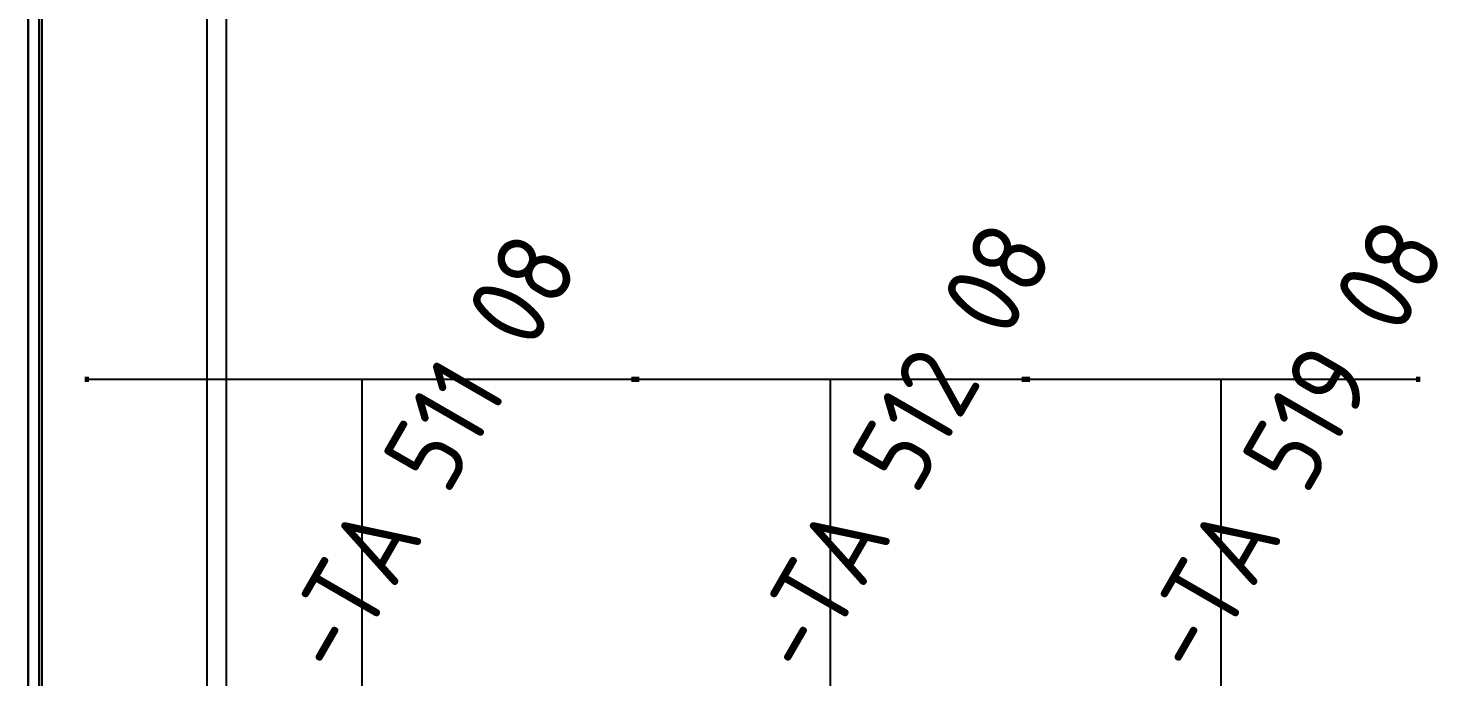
# Model space of a CAD drawing. Header units: millimetres. Extents: x 37984 to 70752, y 14140 to 37584.
# Drawn here: x 39093.7 to 39454.9, y 15523.4 to 15689.5 of the extents above; entities that cross this region are included whole.
import ezdxf
from ezdxf.enums import TextEntityAlignment as Align

# ---------------------------------------------------------------- set-up
doc = ezdxf.new("R2010")
doc.units = ezdxf.units.MM
doc.layers.add('! NO PLOT !', color=7, linetype='Continuous', true_color=0xff75dd, plot=False)
doc.layers.add('000-PI-Oprema', color=30, linetype='Continuous', lineweight=5)
doc.layers.add('000-PI-ORMAR', color=2, linetype='Continuous')
doc.layers.add('000-PI_TEXT', color=7, linetype='Continuous')
doc.styles.add('PI0', font='isocpeur.ttf', dxfattribs={"width": 0.9})

# ---------------------------------------------------------------- blocks, each defined once
blk = doc.blocks.new('SINAMICS_FSC_1mm')
at = {"layer": '! NO PLOT !', "lineweight": 70, "ltscale": 0.25}
for p, q in [((70185.12, 54503), (70186.12, 54503)), ((70326.12, 54503), (70327.12, 54503))]:
    blk.add_line(p, q, dxfattribs=at)
at = {"layer": '! NO PLOT !', "ltscale": 0.25}
for p, q in [((70186.12, 54503), (70326.12, 54503)), ((70256.12, 54423), (70256.12, 54503))]:
    blk.add_line(p, q, dxfattribs=at)
blk = doc.blocks.new('SINAMICS_FSB_1mm')
at = {"layer": '! NO PLOT !', "lineweight": 70, "ltscale": 0.25}
for p, q in [((70989.15, 54463.25), (70990.15, 54463.25)), ((71090.15, 54463.25), (71091.15, 54463.25))]:
    blk.add_line(p, q, dxfattribs=at)
at = {"layer": '! NO PLOT !', "ltscale": 0.25}
for p, q in [((70990.15, 54463.25), (71090.15, 54463.25)), ((71040.15, 54383.25), (71040.15, 54463.25))]:
    blk.add_line(p, q, dxfattribs=at)
blk = doc.blocks.new('poveznica montaznih ploca 2100mm')
at = {"layer": '! NO PLOT !'}
for p, q in [((59565.54, 55740.77), (59565.54, 53837.74)), ((59570.54, 55742.17), (59570.54, 53847.74))]:
    blk.add_line(p, q, dxfattribs=at)
blk = doc.blocks.new('800mm bez ploce')
at = {"layer": '000-PI-ORMAR'}
for p, q in [((47129.52, 47274.57), (47129.52, 45290.07)), ((47126.01, 47254.07), (47126.01, 45303.07)), ((47128.73, 47254.07), (47128.73, 45303.07))]:
    blk.add_line(p, q, dxfattribs=at)

msp = doc.modelspace()

# ---------------------------------------------------------------- linework, layer by layer
at = {"layer": '! NO PLOT !'}
msp.add_line((39093.672, 14789.973), (39093.672, 16740.835), dxfattribs=at)
at = {"layer": '000-PI-ORMAR'}
for p, q in [((39093.672, 16740.904), (39093.672, 14789.904)), ((39093.672, 16740.904), (39093.672, 14789.904)), ((39096.39, 16740.904), (39096.39, 14789.904)), ((39096.39, 16740.904), (39096.39, 14789.904)), ((39097.172, 14789.904), (39097.172, 16740.766))]:
    msp.add_line(p, q, dxfattribs=at)

# ---------------------------------------------------------------- block references
msp.add_blockref('SINAMICS_FSB_1mm', (-31640.966, -38863.629))
at = {"layer": '000-PI-Oprema'}
msp.add_blockref('SINAMICS_FSC_1mm', (-31076.939, -38903.384), dxfattribs=at)

# ---------------------------------------------------------------- texts
at = {"layer": '000-PI_TEXT', "style": 'PI0', "width": 0.9}
for s, p in [('-TA 519 08', (39399.184, 15519.621)), ('-TA 512 08', (39299.184, 15519.621))]:
    msp.add_text(s, height=20, rotation=60, dxfattribs=at).set_placement(p, align=Align.BOTTOM_LEFT)

# ---------------------------------------------------------------- next in the draw order: block references
at = {"layer": '! NO PLOT !'}
msp.add_blockref('poveznica montaznih ploca 2100mm', (-20426.128, -39031.862), dxfattribs=at)
msp.add_blockref('SINAMICS_FSB_1mm', (-31740.966, -38863.629))
at = {"layer": '000-PI-Oprema', "ltscale": 0.25}
msp.add_blockref('800mm bez ploce', (-8032.339, -30513.162), dxfattribs=at)

# ---------------------------------------------------------------- next in the draw order: texts
at = {"layer": '000-PI_TEXT', "style": 'PI0', "width": 0.9}
msp.add_text('-TA 511 08', height=20, rotation=60, dxfattribs=at).set_placement((39179.184, 15519.621), align=Align.BOTTOM_LEFT)

doc.saveas('drawing.dxf')
